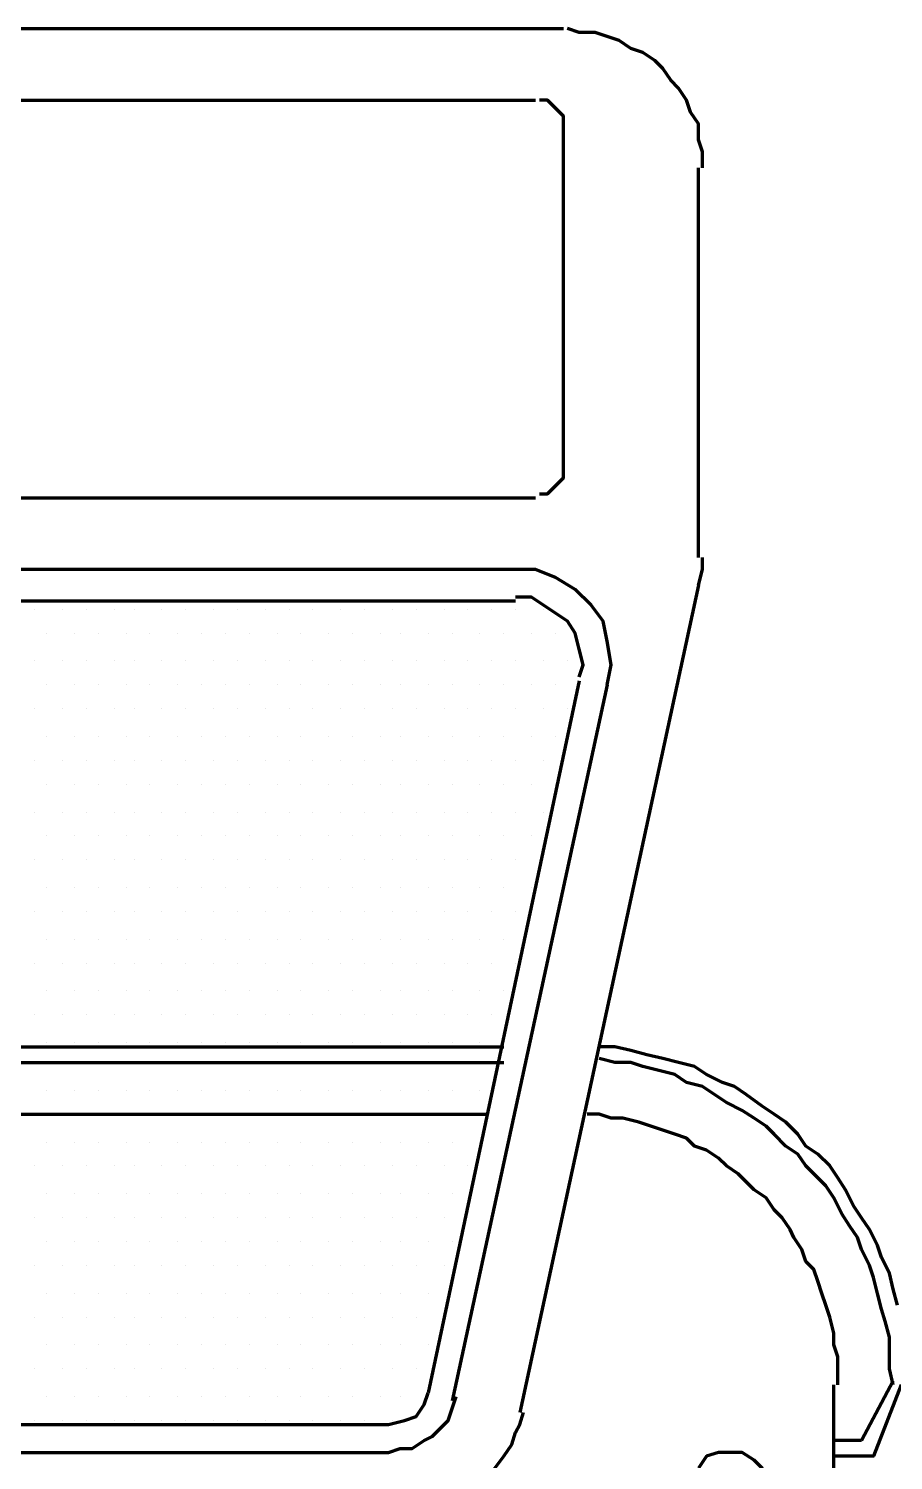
# Model space of a CAD drawing. Header units: millimetres. Extents: x 2273 to 2522, y 1034 to 1187.
# Drawn here: x 2395.545 to 2396.184, y 1172.389 to 1173.448 of the extents above; entities that cross this region are included whole.
import ezdxf

# ---------------------------------------------------------------- set-up
doc = ezdxf.new("R2010")
doc.units = ezdxf.units.MM
doc.layers.add('LAYER8', color=8, linetype='Continuous')
doc.layers.add('PAREDES', color=4, linetype='Continuous', lineweight=100)

# ---------------------------------------------------------------- blocks, each defined once
blk = doc.blocks.new('CAR')
at = {"layer": 'PAREDES', "color": 0, "linetype": 'Continuous'}
for points in [[(74.5211, 146.6716), (74.5093, 146.6686), (74.4975, 146.6657), (74.4858, 146.6598), (74.477, 146.6569), (74.4652, 146.651), (74.4564, 146.6451), (74.4475, 146.6392), (74.4358, 146.6333), (74.427, 146.6275), (74.4181, 146.6216), (74.4093, 146.6127), (74.4034, 146.6039), (74.3946, 146.598), (74.3858, 146.5892), (74.3799, 146.5804), (74.374, 146.5716), (74.3652, 146.5598), (74.3593, 146.551), (74.3564, 146.5422), (74.3505, 146.5304), (74.3446, 146.5216), (74.3417, 146.5098), (74.3387, 146.498), (74.3358, 146.4863), (74.3328, 146.4745), (74.3299, 146.4627), (74.3299, 146.451)], [(74.5799, 146.6686), (74.5681, 146.6657), (74.5564, 146.6657), (74.5446, 146.6657), (74.5328, 146.6627), (74.524, 146.6598), (74.5123, 146.6569), (74.5005, 146.6539), (74.4917, 146.651), (74.4799, 146.6451), (74.4711, 146.6422), (74.4623, 146.6363), (74.4534, 146.6304), (74.4417, 146.6245), (74.4328, 146.6186), (74.427, 146.6127), (74.4181, 146.6039), (74.4093, 146.598), (74.4034, 146.5892), (74.3946, 146.5804), (74.3887, 146.5745), (74.3828, 146.5657), (74.377, 146.5569), (74.3711, 146.5451), (74.3652, 146.5363), (74.3593, 146.5275), (74.3564, 146.5157), (74.3505, 146.5069), (74.3475, 146.4951), (74.3446, 146.4833), (74.3417, 146.4745), (74.3417, 146.4627), (74.3387, 146.451)], [(74.577, 146.6686), (74.6211, 146.6451)], [(74.5799, 146.6745), (74.6328, 146.6539), (74.6328, 146.6245)], [(74.6211, 146.6451), (74.6211, 146.6245)], [(74.5799, 146.6275), (74.5681, 146.6275), (74.5593, 146.6275), (74.5505, 146.6245), (74.5417, 146.6245), (74.5299, 146.6216), (74.5211, 146.6186), (74.5123, 146.6157), (74.5034, 146.6127), (74.4946, 146.6098), (74.4887, 146.6039), (74.4799, 146.601), (74.4711, 146.5951), (74.4652, 146.5922), (74.4564, 146.5863), (74.4505, 146.5804), (74.4417, 146.5745), (74.4358, 146.5657), (74.4299, 146.5598), (74.424, 146.5539), (74.4181, 146.5451), (74.4123, 146.5392), (74.4064, 146.5304), (74.4034, 146.5216), (74.3975, 146.5157), (74.3946, 146.5069), (74.3917, 146.498), (74.3887, 146.4892), (74.3858, 146.4804), (74.3828, 146.4686), (74.3828, 146.4598), (74.3799, 146.451), (74.3799, 146.4422)], [(75.7652, 146.6245), (74.5799, 146.6245)], [(74.6593, 146.5775), (74.6505, 146.5775), (74.6417, 146.5716), (74.6358, 146.5657), (74.6299, 146.5569), (74.6299, 146.548), (74.6299, 146.5392), (74.6328, 146.5304), (74.6417, 146.5245)], [(73.6799, 146.5275), (73.6681, 146.5275), (73.6593, 146.5245), (73.6475, 146.5245), (73.6387, 146.5186), (73.6299, 146.5157), (73.6211, 146.5098), (73.6152, 146.5039), (73.6064, 146.498), (73.6005, 146.4922), (73.5946, 146.4833), (73.5917, 146.4745), (73.5858, 146.4657), (73.5828, 146.4569), (73.5799, 146.448), (73.5799, 146.4363), (73.577, 146.4275)], [(73.9681, 146.5245), (73.6799, 146.5245)], [(73.9887, 146.5245), (73.977, 146.5275), (73.9681, 146.5275)], [(73.9887, 146.5245), (74.6005, 146.3922)], [(74.0623, 146.4569), (74.0475, 146.4598), (74.0299, 146.4569), (74.0152, 146.4539), (74.0034, 146.4451), (73.9917, 146.4333), (73.9828, 146.4186), (73.977, 146.4039), (73.977, 146.3892)], [(74.0623, 146.4569), (74.5917, 146.3422)], [(74.0564, 146.4363), (74.0475, 146.4392), (74.0358, 146.4363), (74.024, 146.4333), (74.0152, 146.4275), (74.0093, 146.4186), (74.0034, 146.4098), (73.9975, 146.401), (73.9975, 146.3892)], [(74.0593, 146.4363), (74.5858, 146.3245)], [(74.0446, 146.4275), (74.0446, 146.4275)], [(74.0799, 146.4275), (74.0799, 146.4275)], [(73.577, 145.2245), (73.577, 146.4245)], [(73.6505, 146.4245), (73.6417, 146.4245), (73.6358, 146.4186), (73.6299, 146.4127), (73.6299, 146.4069)], [(73.9034, 146.4245), (73.6505, 146.4245)], [(73.9211, 146.4069), (73.9211, 146.4127), (73.9152, 146.4186), (73.9093, 146.4245), (73.9005, 146.4245)], [(74.024, 146.4186), (74.024, 146.4186)], [(74.0623, 146.4186), (74.0623, 146.4186)], [(74.1005, 146.4186), (74.1005, 146.4186)], [(74.1358, 146.4186), (74.1358, 146.4186)], [(73.6299, 145.2451), (73.6299, 146.4039)], [(73.924, 145.2451), (73.924, 146.4039)], [(74.0064, 146.4098), (74.0064, 146.4098)], [(74.0446, 146.4098), (74.0446, 146.4098)], [(74.0799, 146.4098), (74.0799, 146.4098)], [(74.1181, 146.4098), (74.1181, 146.4098)], [(74.1564, 146.4098), (74.1564, 146.4098)], [(74.024, 146.401), (74.024, 146.401)], [(74.0623, 146.401), (74.0623, 146.401)], [(74.1005, 146.401), (74.1005, 146.401)], [(74.1358, 146.401), (74.1358, 146.401)], [(74.174, 146.401), (74.174, 146.401)], [(74.2123, 146.401), (74.2123, 146.401)], [(74.6799, 146.2951), (74.6799, 146.3039), (74.677, 146.3127), (74.677, 146.3216), (74.674, 146.3304), (74.6652, 146.3451), (74.6564, 146.3598), (74.6446, 146.3716), (74.6328, 146.3804), (74.624, 146.3863), (74.6152, 146.3892), (74.6093, 146.3922), (74.6005, 146.3951)], [(73.977, 146.3892), (73.977, 145.2627)], [(74.0005, 146.3892), (74.0005, 145.2627)], [(74.0064, 146.3892), (74.0064, 146.3892)], [(74.0446, 146.3892), (74.0446, 146.3892)], [(74.0799, 146.3892), (74.0799, 146.3892)], [(74.1181, 146.3892), (74.1181, 146.3892)], [(74.1564, 146.3892), (74.1564, 146.3892)], [(74.1917, 146.3892), (74.1917, 146.3892)], [(74.2299, 146.3892), (74.2299, 146.3892)], [(74.2681, 146.3892), (74.2681, 146.3892)], [(74.024, 146.3804), (74.024, 146.3804)], [(74.0623, 146.3804), (74.0623, 146.3804)], [(74.1005, 146.3804), (74.1005, 146.3804)], [(74.1358, 146.3804), (74.1358, 146.3804)], [(74.174, 146.3804), (74.174, 146.3804)], [(74.2123, 146.3804), (74.2123, 146.3804)], [(74.2505, 146.3804), (74.2505, 146.3804)], [(74.2887, 146.3804), (74.2887, 146.3804)], [(74.3299, 145.2716), (74.3299, 146.3804)], [(74.3417, 145.2716), (74.3417, 146.3804)], [(74.0064, 146.3716), (74.0064, 146.3716)], [(74.024, 146.3627), (74.024, 146.3627)], [(74.0446, 146.3716), (74.0446, 146.3716)], [(74.0623, 146.3627), (74.0623, 146.3627)], [(74.0799, 146.3716), (74.0799, 146.3716)], [(74.1005, 146.3627), (74.1005, 146.3627)], [(74.1181, 146.3716), (74.1181, 146.3716)], [(74.1358, 146.3627), (74.1358, 146.3627)], [(74.1564, 146.3716), (74.1564, 146.3716)], [(74.174, 146.3627), (74.174, 146.3627)], [(74.1917, 146.3716), (74.1917, 146.3716)], [(74.2123, 146.3627), (74.2123, 146.3627)], [(74.2299, 146.3716), (74.2299, 146.3716)], [(74.2505, 146.3627), (74.2505, 146.3627)], [(74.2681, 146.3716), (74.2681, 146.3716)], [(74.2887, 146.3627), (74.2887, 146.3627)], [(74.3064, 146.3716), (74.3064, 146.3716)], [(74.327, 146.3627), (74.327, 146.3627)], [(74.3417, 146.3716), (74.3417, 146.3716)], [(74.3623, 146.3627), (74.3623, 146.3627)], [(74.3799, 145.2833), (74.3799, 146.3686)], [(74.4005, 146.3627), (74.4005, 146.3627)], [(74.0064, 146.3539), (74.0064, 146.3539)], [(74.0446, 146.3539), (74.0446, 146.3539)], [(74.0799, 146.3539), (74.0799, 146.3539)], [(74.1181, 146.3539), (74.1181, 146.3539)], [(74.1564, 146.3539), (74.1564, 146.3539)], [(74.1917, 146.3539), (74.1917, 146.3539)], [(74.2299, 146.3539), (74.2299, 146.3539)], [(74.2681, 146.3539), (74.2681, 146.3539)], [(74.3064, 146.3539), (74.3064, 146.3539)], [(74.3417, 146.3539), (74.3417, 146.3539)], [(74.3799, 146.3539), (74.3799, 146.3539)], [(74.4181, 146.3539), (74.4181, 146.3539)], [(74.024, 146.3422), (74.024, 146.3422)], [(74.0623, 146.3422), (74.0623, 146.3422)], [(74.1005, 146.3422), (74.1005, 146.3422)], [(74.1358, 146.3422), (74.1358, 146.3422)], [(74.174, 146.3422), (74.174, 146.3422)], [(74.2123, 146.3422), (74.2123, 146.3422)], [(74.2505, 146.3422), (74.2505, 146.3422)], [(74.2887, 146.3422), (74.2887, 146.3422)], [(74.327, 146.3422), (74.327, 146.3422)], [(74.3623, 146.3422), (74.3623, 146.3422)], [(74.4005, 146.3422), (74.4005, 146.3422)], [(74.4387, 146.3422), (74.4387, 146.3422)], [(74.474, 146.3422), (74.474, 146.3422)], [(74.6299, 146.2951), (74.627, 146.3039), (74.627, 146.3127), (74.6211, 146.3216), (74.6181, 146.3275), (74.6123, 146.3333), (74.6064, 146.3392), (74.5975, 146.3422), (74.5887, 146.3451)], [(74.0064, 146.3363), (74.0064, 146.3363)], [(74.0446, 146.3363), (74.0446, 146.3363)], [(74.0799, 146.3363), (74.0799, 146.3363)], [(74.1181, 146.3363), (74.1181, 146.3363)], [(74.1564, 146.3363), (74.1564, 146.3363)], [(74.1917, 146.3363), (74.1917, 146.3363)], [(74.2299, 146.3363), (74.2299, 146.3363)], [(74.2681, 146.3363), (74.2681, 146.3363)], [(74.3064, 146.3363), (74.3064, 146.3363)], [(74.3417, 146.3363), (74.3417, 146.3363)], [(74.3799, 146.3363), (74.3799, 146.3363)], [(74.4181, 146.3363), (74.4181, 146.3363)], [(74.4564, 146.3363), (74.4564, 146.3363)], [(74.4917, 146.3363), (74.4917, 146.3363)], [(74.5299, 146.3363), (74.5299, 146.3363)], [(74.024, 146.3245), (74.024, 146.3245)], [(74.0623, 146.3245), (74.0623, 146.3245)], [(74.1005, 146.3245), (74.1005, 146.3245)], [(74.1358, 146.3245), (74.1358, 146.3245)], [(74.174, 146.3245), (74.174, 146.3245)], [(74.2123, 146.3245), (74.2123, 146.3245)], [(74.2505, 146.3245), (74.2505, 146.3245)], [(74.2887, 146.3245), (74.2887, 146.3245)], [(74.327, 146.3245), (74.327, 146.3245)], [(74.3623, 146.3245), (74.3623, 146.3245)], [(74.4005, 146.3245), (74.4005, 146.3245)], [(74.4387, 146.3245), (74.4387, 146.3245)], [(74.474, 146.3245), (74.474, 146.3245)], [(74.5123, 146.3245), (74.5123, 146.3245)], [(74.5505, 146.3245), (74.5505, 146.3245)], [(74.6093, 146.2951), (74.6064, 146.3069), (74.6034, 146.3157), (74.5946, 146.3216), (74.5858, 146.3245)], [(74.0064, 146.3157), (74.0064, 146.3157)], [(74.0446, 146.3157), (74.0446, 146.3157)], [(74.0799, 146.3157), (74.0799, 146.3157)], [(74.1181, 146.3157), (74.1181, 146.3157)], [(74.1564, 146.3157), (74.1564, 146.3157)], [(74.1917, 146.3157), (74.1917, 146.3157)], [(74.2299, 146.3157), (74.2299, 146.3157)], [(74.2681, 146.3157), (74.2681, 146.3157)], [(74.3064, 146.3157), (74.3064, 146.3157)], [(74.3417, 146.3157), (74.3417, 146.3157)], [(74.3799, 146.3157), (74.3799, 146.3157)], [(74.4181, 146.3157), (74.4181, 146.3157)], [(74.4564, 146.3157), (74.4564, 146.3157)], [(74.4917, 146.3157), (74.4917, 146.3157)], [(74.5299, 146.3157), (74.5299, 146.3157)], [(74.5681, 146.3157), (74.5681, 146.3157)], [(74.0064, 146.298), (74.0064, 146.298)], [(74.024, 146.3039), (74.024, 146.3039)], [(74.0446, 146.298), (74.0446, 146.298)], [(74.0623, 146.3039), (74.0623, 146.3039)], [(74.0799, 146.298), (74.0799, 146.298)], [(74.1005, 146.3039), (74.1005, 146.3039)], [(74.1181, 146.298), (74.1181, 146.298)], [(74.1358, 146.3039), (74.1358, 146.3039)], [(74.1564, 146.298), (74.1564, 146.298)], [(74.174, 146.3039), (74.174, 146.3039)], [(74.1917, 146.298), (74.1917, 146.298)], [(74.2123, 146.3039), (74.2123, 146.3039)], [(74.2299, 146.298), (74.2299, 146.298)], [(74.2505, 146.3039), (74.2505, 146.3039)], [(74.2681, 146.298), (74.2681, 146.298)], [(74.2887, 146.3039), (74.2887, 146.3039)], [(74.3064, 146.298), (74.3064, 146.298)], [(74.327, 146.3039), (74.327, 146.3039)], [(74.3417, 146.298), (74.3417, 146.298)], [(74.3623, 146.3039), (74.3623, 146.3039)], [(74.3799, 146.298), (74.3799, 146.298)], [(74.4005, 146.3039), (74.4005, 146.3039)], [(74.4181, 146.298), (74.4181, 146.298)], [(74.4387, 146.3039), (74.4387, 146.3039)], [(74.4564, 146.298), (74.4564, 146.298)], [(74.474, 146.3039), (74.474, 146.3039)], [(74.4917, 146.298), (74.4917, 146.298)], [(74.5123, 146.3039), (74.5123, 146.3039)], [(74.5299, 146.298), (74.5299, 146.298)], [(74.5505, 146.3039), (74.5505, 146.3039)], [(74.5681, 146.298), (74.5681, 146.298)], [(74.5887, 146.3039), (74.5887, 146.3039)], [(74.6064, 146.298), (74.6064, 146.298)], [(74.024, 146.2892), (74.024, 146.2892)], [(74.0623, 146.2892), (74.0623, 146.2892)], [(74.1005, 146.2892), (74.1005, 146.2892)], [(74.1358, 146.2892), (74.1358, 146.2892)], [(74.174, 146.2892), (74.174, 146.2892)], [(74.2123, 146.2892), (74.2123, 146.2892)], [(74.2505, 146.2892), (74.2505, 146.2892)], [(74.2887, 146.2892), (74.2887, 146.2892)], [(74.327, 146.2892), (74.327, 146.2892)], [(74.3623, 146.2892), (74.3623, 146.2892)], [(74.4005, 146.2892), (74.4005, 146.2892)], [(74.4387, 146.2892), (74.4387, 146.2892)], [(74.474, 146.2892), (74.474, 146.2892)], [(74.5123, 146.2892), (74.5123, 146.2892)], [(74.5505, 146.2892), (74.5505, 146.2892)], [(74.5887, 146.2892), (74.5887, 146.2892)], [(74.6093, 145.3569), (74.6093, 146.2951)], [(74.6093, 145.3569), (74.6093, 146.2951)], [(74.6299, 145.3569), (74.6299, 146.2951)], [(74.0064, 146.2775), (74.0064, 146.2775)], [(74.0446, 146.2775), (74.0446, 146.2775)], [(74.0799, 146.2775), (74.0799, 146.2775)], [(74.1181, 146.2775), (74.1181, 146.2775)], [(74.1564, 146.2775), (74.1564, 146.2775)], [(74.1917, 146.2775), (74.1917, 146.2775)], [(74.2299, 146.2775), (74.2299, 146.2775)], [(74.2681, 146.2775), (74.2681, 146.2775)], [(74.3064, 146.2775), (74.3064, 146.2775)], [(74.3417, 146.2775), (74.3417, 146.2775)], [(74.3799, 146.2775), (74.3799, 146.2775)], [(74.4181, 146.2775), (74.4181, 146.2775)], [(74.4564, 146.2775), (74.4564, 146.2775)], [(74.4917, 146.2775), (74.4917, 146.2775)], [(74.5299, 146.2775), (74.5299, 146.2775)], [(74.5681, 146.2775), (74.5681, 146.2775)], [(74.6064, 146.2775), (74.6064, 146.2775)], [(74.024, 146.2686), (74.024, 146.2686)], [(74.0623, 146.2686), (74.0623, 146.2686)], [(74.1005, 146.2686), (74.1005, 146.2686)], [(74.1358, 146.2686), (74.1358, 146.2686)], [(74.174, 146.2686), (74.174, 146.2686)], [(74.2123, 146.2686), (74.2123, 146.2686)], [(74.2505, 146.2686), (74.2505, 146.2686)], [(74.2887, 146.2686), (74.2887, 146.2686)], [(74.327, 146.2686), (74.327, 146.2686)], [(74.3623, 146.2686), (74.3623, 146.2686)], [(74.4005, 146.2686), (74.4005, 146.2686)], [(74.4387, 146.2686), (74.4387, 146.2686)], [(74.474, 146.2686), (74.474, 146.2686)], [(74.5123, 146.2686), (74.5123, 146.2686)], [(74.5505, 146.2686), (74.5505, 146.2686)], [(74.5887, 146.2686), (74.5887, 146.2686)], [(74.0064, 146.2598), (74.0064, 146.2598)], [(74.0446, 146.2598), (74.0446, 146.2598)], [(74.0799, 146.2598), (74.0799, 146.2598)], [(74.1181, 146.2598), (74.1181, 146.2598)], [(74.1564, 146.2598), (74.1564, 146.2598)], [(74.1917, 146.2598), (74.1917, 146.2598)], [(74.2299, 146.2598), (74.2299, 146.2598)], [(74.2681, 146.2598), (74.2681, 146.2598)], [(74.3064, 146.2598), (74.3064, 146.2598)], [(74.3417, 146.2598), (74.3417, 146.2598)], [(74.3799, 146.2598), (74.3799, 146.2598)], [(74.4181, 146.2598), (74.4181, 146.2598)], [(74.4564, 146.2598), (74.4564, 146.2598)], [(74.4917, 146.2598), (74.4917, 146.2598)], [(74.5299, 146.2598), (74.5299, 146.2598)], [(74.5681, 146.2598), (74.5681, 146.2598)], [(74.6064, 146.2598), (74.6064, 146.2598)], [(74.024, 146.251), (74.024, 146.251)], [(74.0623, 146.251), (74.0623, 146.251)], [(74.1005, 146.251), (74.1005, 146.251)], [(74.1358, 146.251), (74.1358, 146.251)], [(74.174, 146.251), (74.174, 146.251)], [(74.2123, 146.251), (74.2123, 146.251)], [(74.2505, 146.251), (74.2505, 146.251)], [(74.2887, 146.251), (74.2887, 146.251)], [(74.327, 146.251), (74.327, 146.251)], [(74.3623, 146.251), (74.3623, 146.251)], [(74.4005, 146.251), (74.4005, 146.251)], [(74.4387, 146.251), (74.4387, 146.251)], [(74.474, 146.251), (74.474, 146.251)], [(74.5123, 146.251), (74.5123, 146.251)], [(74.5505, 146.251), (74.5505, 146.251)], [(74.5887, 146.251), (74.5887, 146.251)], [(74.0064, 146.2392), (74.0064, 146.2392)], [(74.0446, 146.2392), (74.0446, 146.2392)], [(74.0799, 146.2392), (74.0799, 146.2392)], [(74.1181, 146.2392), (74.1181, 146.2392)], [(74.1564, 146.2392), (74.1564, 146.2392)], [(74.1917, 146.2392), (74.1917, 146.2392)], [(74.2299, 146.2392), (74.2299, 146.2392)], [(74.2681, 146.2392), (74.2681, 146.2392)], [(74.3064, 146.2392), (74.3064, 146.2392)], [(74.3417, 146.2392), (74.3417, 146.2392)], [(74.3799, 146.2392), (74.3799, 146.2392)], [(74.4181, 146.2392), (74.4181, 146.2392)], [(74.4564, 146.2392), (74.4564, 146.2392)], [(74.4917, 146.2392), (74.4917, 146.2392)], [(74.5299, 146.2392), (74.5299, 146.2392)], [(74.5681, 146.2392), (74.5681, 146.2392)], [(74.6064, 146.2392), (74.6064, 146.2392)], [(74.024, 146.2304), (74.024, 146.2304)], [(74.0623, 146.2304), (74.0623, 146.2304)], [(74.1005, 146.2304), (74.1005, 146.2304)], [(74.1358, 146.2304), (74.1358, 146.2304)], [(74.174, 146.2304), (74.174, 146.2304)], [(74.2123, 146.2304), (74.2123, 146.2304)], [(74.2505, 146.2304), (74.2505, 146.2304)], [(74.2887, 146.2304), (74.2887, 146.2304)], [(74.327, 146.2304), (74.327, 146.2304)], [(74.3623, 146.2304), (74.3623, 146.2304)], [(74.4005, 146.2304), (74.4005, 146.2304)], [(74.4387, 146.2304), (74.4387, 146.2304)], [(74.474, 146.2304), (74.474, 146.2304)], [(74.5123, 146.2304), (74.5123, 146.2304)], [(74.5505, 146.2304), (74.5505, 146.2304)], [(74.5887, 146.2304), (74.5887, 146.2304)], [(74.0064, 146.2216), (74.0064, 146.2216)], [(74.0446, 146.2216), (74.0446, 146.2216)], [(74.0799, 146.2216), (74.0799, 146.2216)], [(74.1181, 146.2216), (74.1181, 146.2216)], [(74.1564, 146.2216), (74.1564, 146.2216)], [(74.1917, 146.2216), (74.1917, 146.2216)], [(74.2299, 146.2216), (74.2299, 146.2216)], [(74.2681, 146.2216), (74.2681, 146.2216)], [(74.3064, 146.2216), (74.3064, 146.2216)], [(74.3417, 146.2216), (74.3417, 146.2216)], [(74.3799, 146.2216), (74.3799, 146.2216)], [(74.4181, 146.2216), (74.4181, 146.2216)], [(74.4564, 146.2216), (74.4564, 146.2216)], [(74.4917, 146.2216), (74.4917, 146.2216)], [(74.5299, 146.2216), (74.5299, 146.2216)], [(74.5681, 146.2216), (74.5681, 146.2216)], [(74.6064, 146.2216), (74.6064, 146.2216)], [(74.0064, 146.2039), (74.0064, 146.2039)], [(74.024, 146.2127), (74.024, 146.2127)], [(74.0446, 146.2039), (74.0446, 146.2039)], [(74.0623, 146.2127), (74.0623, 146.2127)], [(74.0799, 146.2039), (74.0799, 146.2039)], [(74.1005, 146.2127), (74.1005, 146.2127)], [(74.1181, 146.2039), (74.1181, 146.2039)], [(74.1358, 146.2127), (74.1358, 146.2127)], [(74.1564, 146.2039), (74.1564, 146.2039)], [(74.174, 146.2127), (74.174, 146.2127)], [(74.1917, 146.2039), (74.1917, 146.2039)], [(74.2123, 146.2127), (74.2123, 146.2127)], [(74.2299, 146.2039), (74.2299, 146.2039)], [(74.2505, 146.2127), (74.2505, 146.2127)], [(74.2681, 146.2039), (74.2681, 146.2039)], [(74.2887, 146.2127), (74.2887, 146.2127)], [(74.3064, 146.2039), (74.3064, 146.2039)], [(74.327, 146.2127), (74.327, 146.2127)], [(74.3417, 146.2039), (74.3417, 146.2039)], [(74.3623, 146.2127), (74.3623, 146.2127)], [(74.3799, 146.2039), (74.3799, 146.2039)], [(74.4005, 146.2127), (74.4005, 146.2127)], [(74.4181, 146.2039), (74.4181, 146.2039)], [(74.4387, 146.2127), (74.4387, 146.2127)], [(74.4564, 146.2039), (74.4564, 146.2039)], [(74.474, 146.2127), (74.474, 146.2127)], [(74.4917, 146.2039), (74.4917, 146.2039)], [(74.5123, 146.2127), (74.5123, 146.2127)], [(74.5299, 146.2039), (74.5299, 146.2039)], [(74.5505, 146.2127), (74.5505, 146.2127)], [(74.5681, 146.2039), (74.5681, 146.2039)], [(74.5887, 146.2127), (74.5887, 146.2127)], [(74.6064, 146.2039), (74.6064, 146.2039)], [(74.024, 146.1922), (74.024, 146.1922)], [(74.0623, 146.1922), (74.0623, 146.1922)], [(74.1005, 146.1922), (74.1005, 146.1922)], [(74.1358, 146.1922), (74.1358, 146.1922)], [(74.174, 146.1922), (74.174, 146.1922)], [(74.2123, 146.1922), (74.2123, 146.1922)], [(74.2505, 146.1922), (74.2505, 146.1922)], [(74.2887, 146.1922), (74.2887, 146.1922)], [(74.327, 146.1922), (74.327, 146.1922)], [(74.3623, 146.1922), (74.3623, 146.1922)], [(74.4005, 146.1922), (74.4005, 146.1922)], [(74.4387, 146.1922), (74.4387, 146.1922)], [(74.474, 146.1922), (74.474, 146.1922)], [(74.5123, 146.1922), (74.5123, 146.1922)], [(74.5505, 146.1922), (74.5505, 146.1922)], [(74.5887, 146.1922), (74.5887, 146.1922)], [(74.0064, 146.1833), (74.0064, 146.1833)], [(74.0446, 146.1833), (74.0446, 146.1833)], [(74.0799, 146.1833), (74.0799, 146.1833)], [(74.1181, 146.1833), (74.1181, 146.1833)], [(74.1564, 146.1833), (74.1564, 146.1833)], [(74.1917, 146.1833), (74.1917, 146.1833)], [(74.2299, 146.1833), (74.2299, 146.1833)], [(74.2681, 146.1833), (74.2681, 146.1833)], [(74.3064, 146.1833), (74.3064, 146.1833)], [(74.3417, 146.1833), (74.3417, 146.1833)], [(74.3799, 146.1833), (74.3799, 146.1833)], [(74.4181, 146.1833), (74.4181, 146.1833)], [(74.4564, 146.1833), (74.4564, 146.1833)], [(74.4917, 146.1833), (74.4917, 146.1833)], [(74.5299, 146.1833), (74.5299, 146.1833)], [(74.5681, 146.1833), (74.5681, 146.1833)], [(74.6064, 146.1833), (74.6064, 146.1833)], [(74.024, 146.1745), (74.024, 146.1745)], [(74.0623, 146.1745), (74.0623, 146.1745)], [(74.1005, 146.1745), (74.1005, 146.1745)], [(74.1358, 146.1745), (74.1358, 146.1745)], [(74.174, 146.1745), (74.174, 146.1745)], [(74.2123, 146.1745), (74.2123, 146.1745)], [(74.2505, 146.1745), (74.2505, 146.1745)], [(74.2887, 146.1745), (74.2887, 146.1745)], [(74.327, 146.1745), (74.327, 146.1745)], [(74.3623, 146.1745), (74.3623, 146.1745)], [(74.4005, 146.1745), (74.4005, 146.1745)], [(74.4387, 146.1745), (74.4387, 146.1745)], [(74.474, 146.1745), (74.474, 146.1745)], [(74.5123, 146.1745), (74.5123, 146.1745)], [(74.5505, 146.1745), (74.5505, 146.1745)], [(74.5887, 146.1745), (74.5887, 146.1745)], [(74.0064, 146.1657), (74.0064, 146.1657)], [(74.0446, 146.1657), (74.0446, 146.1657)], [(74.0799, 146.1657), (74.0799, 146.1657)], [(74.1181, 146.1657), (74.1181, 146.1657)], [(74.1564, 146.1657), (74.1564, 146.1657)], [(74.1917, 146.1657), (74.1917, 146.1657)], [(74.2299, 146.1657), (74.2299, 146.1657)], [(74.2681, 146.1657), (74.2681, 146.1657)], [(74.3064, 146.1657), (74.3064, 146.1657)], [(74.3417, 146.1657), (74.3417, 146.1657)], [(74.3799, 146.1657), (74.3799, 146.1657)], [(74.4181, 146.1657), (74.4181, 146.1657)], [(74.4564, 146.1657), (74.4564, 146.1657)], [(74.4917, 146.1657), (74.4917, 146.1657)], [(74.5299, 146.1657), (74.5299, 146.1657)], [(74.5681, 146.1657), (74.5681, 146.1657)], [(74.6064, 146.1657), (74.6064, 146.1657)], [(74.024, 146.1569), (74.024, 146.1569)], [(74.0623, 146.1569), (74.0623, 146.1569)], [(74.1005, 146.1569), (74.1005, 146.1569)], [(74.1358, 146.1569), (74.1358, 146.1569)], [(74.174, 146.1569), (74.174, 146.1569)], [(74.2123, 146.1569), (74.2123, 146.1569)], [(74.2505, 146.1569), (74.2505, 146.1569)], [(74.2887, 146.1569), (74.2887, 146.1569)], [(74.327, 146.1569), (74.327, 146.1569)], [(74.3623, 146.1569), (74.3623, 146.1569)], [(74.4005, 146.1569), (74.4005, 146.1569)], [(74.4387, 146.1569), (74.4387, 146.1569)], [(74.474, 146.1569), (74.474, 146.1569)], [(74.5123, 146.1569), (74.5123, 146.1569)], [(74.5505, 146.1569), (74.5505, 146.1569)], [(74.5887, 146.1569), (74.5887, 146.1569)], [(74.0064, 146.1451), (74.0064, 146.1451)], [(74.024, 146.1392), (74.024, 146.1392)], [(74.0446, 146.1451), (74.0446, 146.1451)], [(74.0623, 146.1392), (74.0623, 146.1392)], [(74.0799, 146.1451), (74.0799, 146.1451)], [(74.1005, 146.1392), (74.1005, 146.1392)], [(74.1181, 146.1451), (74.1181, 146.1451)], [(74.1358, 146.1392), (74.1358, 146.1392)], [(74.1564, 146.1451), (74.1564, 146.1451)], [(74.174, 146.1392), (74.174, 146.1392)], [(74.1917, 146.1451), (74.1917, 146.1451)], [(74.2123, 146.1392), (74.2123, 146.1392)], [(74.2299, 146.1451), (74.2299, 146.1451)], [(74.2505, 146.1392), (74.2505, 146.1392)], [(74.2681, 146.1451), (74.2681, 146.1451)], [(74.2887, 146.1392), (74.2887, 146.1392)], [(74.3064, 146.1451), (74.3064, 146.1451)], [(74.327, 146.1392), (74.327, 146.1392)], [(74.3417, 146.1451), (74.3417, 146.1451)], [(74.3623, 146.1392), (74.3623, 146.1392)], [(74.3799, 146.1451), (74.3799, 146.1451)], [(74.4005, 146.1392), (74.4005, 146.1392)], [(74.4181, 146.1451), (74.4181, 146.1451)], [(74.4387, 146.1392), (74.4387, 146.1392)], [(74.4564, 146.1451), (74.4564, 146.1451)], [(74.474, 146.1392), (74.474, 146.1392)], [(74.4917, 146.1451), (74.4917, 146.1451)], [(74.5123, 146.1392), (74.5123, 146.1392)], [(74.5299, 146.1451), (74.5299, 146.1451)], [(74.5505, 146.1392), (74.5505, 146.1392)], [(74.5681, 146.1451), (74.5681, 146.1451)], [(74.5887, 146.1392), (74.5887, 146.1392)], [(74.6064, 146.1451), (74.6064, 146.1451)], [(74.0064, 146.1275), (74.0064, 146.1275)], [(74.024, 146.1186), (74.024, 146.1186)], [(74.0446, 146.1275), (74.0446, 146.1275)], [(74.0623, 146.1186), (74.0623, 146.1186)], [(74.0799, 146.1275), (74.0799, 146.1275)], [(74.1005, 146.1186), (74.1005, 146.1186)], [(74.1181, 146.1275), (74.1181, 146.1275)], [(74.1358, 146.1186), (74.1358, 146.1186)], [(74.1564, 146.1275), (74.1564, 146.1275)], [(74.174, 146.1186), (74.174, 146.1186)], [(74.1917, 146.1275), (74.1917, 146.1275)], [(74.2123, 146.1186), (74.2123, 146.1186)], [(74.2299, 146.1275), (74.2299, 146.1275)], [(74.2505, 146.1186), (74.2505, 146.1186)], [(74.2681, 146.1275), (74.2681, 146.1275)], [(74.2887, 146.1186), (74.2887, 146.1186)], [(74.3064, 146.1275), (74.3064, 146.1275)], [(74.327, 146.1186), (74.327, 146.1186)], [(74.3417, 146.1275), (74.3417, 146.1275)], [(74.3623, 146.1186), (74.3623, 146.1186)], [(74.3799, 146.1275), (74.3799, 146.1275)], [(74.4005, 146.1186), (74.4005, 146.1186)], [(74.4181, 146.1275), (74.4181, 146.1275)], [(74.4387, 146.1186), (74.4387, 146.1186)], [(74.4564, 146.1275), (74.4564, 146.1275)], [(74.474, 146.1186), (74.474, 146.1186)], [(74.4917, 146.1275), (74.4917, 146.1275)], [(74.5123, 146.1186), (74.5123, 146.1186)], [(74.5299, 146.1275), (74.5299, 146.1275)], [(74.5505, 146.1186), (74.5505, 146.1186)], [(74.5681, 146.1275), (74.5681, 146.1275)], [(74.5887, 146.1186), (74.5887, 146.1186)], [(74.6064, 146.1275), (74.6064, 146.1275)], [(74.0064, 146.1069), (74.0064, 146.1069)], [(74.024, 146.101), (74.024, 146.101)], [(74.0446, 146.1069), (74.0446, 146.1069)], [(74.0623, 146.101), (74.0623, 146.101)], [(74.0799, 146.1069), (74.0799, 146.1069)], [(74.1005, 146.101), (74.1005, 146.101)], [(74.1181, 146.1069), (74.1181, 146.1069)], [(74.1358, 146.101), (74.1358, 146.101)], [(74.1564, 146.1069), (74.1564, 146.1069)], [(74.174, 146.101), (74.174, 146.101)], [(74.1917, 146.1069), (74.1917, 146.1069)], [(74.2123, 146.101), (74.2123, 146.101)], [(74.2299, 146.1069), (74.2299, 146.1069)], [(74.2505, 146.101), (74.2505, 146.101)], [(74.2681, 146.1069), (74.2681, 146.1069)], [(74.2887, 146.101), (74.2887, 146.101)], [(74.3064, 146.1069), (74.3064, 146.1069)], [(74.327, 146.101), (74.327, 146.101)], [(74.3417, 146.1069), (74.3417, 146.1069)], [(74.3623, 146.101), (74.3623, 146.101)], [(74.3799, 146.1069), (74.3799, 146.1069)], [(74.4005, 146.101), (74.4005, 146.101)], [(74.4181, 146.1069), (74.4181, 146.1069)], [(74.4387, 146.101), (74.4387, 146.101)], [(74.4564, 146.1069), (74.4564, 146.1069)], [(74.474, 146.101), (74.474, 146.101)], [(74.4917, 146.1069), (74.4917, 146.1069)], [(74.5123, 146.101), (74.5123, 146.101)], [(74.5299, 146.1069), (74.5299, 146.1069)], [(74.5505, 146.101), (74.5505, 146.101)], [(74.5681, 146.1069), (74.5681, 146.1069)], [(74.5887, 146.101), (74.5887, 146.101)], [(74.6064, 146.1069), (74.6064, 146.1069)], [(74.0064, 146.0922), (74.0064, 146.0922)], [(74.0446, 146.0922), (74.0446, 146.0922)], [(74.0799, 146.0922), (74.0799, 146.0922)], [(74.1181, 146.0922), (74.1181, 146.0922)], [(74.1564, 146.0922), (74.1564, 146.0922)], [(74.1917, 146.0922), (74.1917, 146.0922)], [(74.2299, 146.0922), (74.2299, 146.0922)], [(74.2681, 146.0922), (74.2681, 146.0922)], [(74.3064, 146.0922), (74.3064, 146.0922)], [(74.3417, 146.0922), (74.3417, 146.0922)], [(74.3799, 146.0922), (74.3799, 146.0922)], [(74.4181, 146.0922), (74.4181, 146.0922)], [(74.4564, 146.0922), (74.4564, 146.0922)], [(74.4917, 146.0922), (74.4917, 146.0922)], [(74.5299, 146.0922), (74.5299, 146.0922)], [(74.5681, 146.0922), (74.5681, 146.0922)], [(74.6064, 146.0922), (74.6064, 146.0922)], [(74.024, 146.0804), (74.024, 146.0804)], [(74.0623, 146.0804), (74.0623, 146.0804)], [(74.1005, 146.0804), (74.1005, 146.0804)], [(74.1358, 146.0804), (74.1358, 146.0804)], [(74.174, 146.0804), (74.174, 146.0804)], [(74.2123, 146.0804), (74.2123, 146.0804)], [(74.2505, 146.0804), (74.2505, 146.0804)], [(74.2887, 146.0804), (74.2887, 146.0804)], [(74.327, 146.0804), (74.327, 146.0804)], [(74.3623, 146.0804), (74.3623, 146.0804)], [(74.4005, 146.0804), (74.4005, 146.0804)], [(74.4387, 146.0804), (74.4387, 146.0804)], [(74.474, 146.0804), (74.474, 146.0804)], [(74.5123, 146.0804), (74.5123, 146.0804)], [(74.5505, 146.0804), (74.5505, 146.0804)], [(74.5887, 146.0804), (74.5887, 146.0804)], [(74.0064, 146.0716), (74.0064, 146.0716)], [(74.0446, 146.0716), (74.0446, 146.0716)], [(74.0799, 146.0716), (74.0799, 146.0716)], [(74.1181, 146.0716), (74.1181, 146.0716)], [(74.1564, 146.0716), (74.1564, 146.0716)], [(74.1917, 146.0716), (74.1917, 146.0716)], [(74.2299, 146.0716), (74.2299, 146.0716)], [(74.2681, 146.0716), (74.2681, 146.0716)], [(74.3064, 146.0716), (74.3064, 146.0716)], [(74.3417, 146.0716), (74.3417, 146.0716)], [(74.3799, 146.0716), (74.3799, 146.0716)], [(74.4181, 146.0716), (74.4181, 146.0716)], [(74.4564, 146.0716), (74.4564, 146.0716)], [(74.4917, 146.0716), (74.4917, 146.0716)], [(74.5299, 146.0716), (74.5299, 146.0716)], [(74.5681, 146.0716), (74.5681, 146.0716)], [(74.6064, 146.0716), (74.6064, 146.0716)], [(74.024, 146.0627), (74.024, 146.0627)], [(74.0623, 146.0627), (74.0623, 146.0627)], [(74.1005, 146.0627), (74.1005, 146.0627)], [(74.1358, 146.0627), (74.1358, 146.0627)], [(74.174, 146.0627), (74.174, 146.0627)], [(74.2123, 146.0627), (74.2123, 146.0627)], [(74.2505, 146.0627), (74.2505, 146.0627)], [(74.2887, 146.0627), (74.2887, 146.0627)], [(74.327, 146.0627), (74.327, 146.0627)], [(74.3623, 146.0627), (74.3623, 146.0627)], [(74.4005, 146.0627), (74.4005, 146.0627)], [(74.4387, 146.0627), (74.4387, 146.0627)], [(74.474, 146.0627), (74.474, 146.0627)], [(74.5123, 146.0627), (74.5123, 146.0627)], [(74.5505, 146.0627), (74.5505, 146.0627)], [(74.5887, 146.0627), (74.5887, 146.0627)], [(74.0064, 146.0539), (74.0064, 146.0539)], [(74.0446, 146.0539), (74.0446, 146.0539)], [(74.0799, 146.0539), (74.0799, 146.0539)], [(74.1181, 146.0539), (74.1181, 146.0539)], [(74.1564, 146.0539), (74.1564, 146.0539)], [(74.1917, 146.0539), (74.1917, 146.0539)], [(74.2299, 146.0539), (74.2299, 146.0539)], [(74.2681, 146.0539), (74.2681, 146.0539)], [(74.3064, 146.0539), (74.3064, 146.0539)], [(74.3417, 146.0539), (74.3417, 146.0539)], [(74.3799, 146.0539), (74.3799, 146.0539)], [(74.4181, 146.0539), (74.4181, 146.0539)], [(74.4564, 146.0539), (74.4564, 146.0539)], [(74.4917, 146.0539), (74.4917, 146.0539)], [(74.5299, 146.0539), (74.5299, 146.0539)], [(74.5681, 146.0539), (74.5681, 146.0539)], [(74.6064, 146.0539), (74.6064, 146.0539)], [(74.0064, 146.0333), (74.0064, 146.0333)], [(74.024, 146.0422), (74.024, 146.0422)], [(74.0446, 146.0333), (74.0446, 146.0333)], [(74.0623, 146.0422), (74.0623, 146.0422)], [(74.0799, 146.0333), (74.0799, 146.0333)], [(74.1005, 146.0422), (74.1005, 146.0422)], [(74.1181, 146.0333), (74.1181, 146.0333)], [(74.1358, 146.0422), (74.1358, 146.0422)], [(74.1564, 146.0333), (74.1564, 146.0333)], [(74.174, 146.0422), (74.174, 146.0422)], [(74.1917, 146.0333), (74.1917, 146.0333)], [(74.2123, 146.0422), (74.2123, 146.0422)], [(74.2299, 146.0333), (74.2299, 146.0333)], [(74.2505, 146.0422), (74.2505, 146.0422)], [(74.2681, 146.0333), (74.2681, 146.0333)], [(74.2887, 146.0422), (74.2887, 146.0422)], [(74.3064, 146.0333), (74.3064, 146.0333)], [(74.327, 146.0422), (74.327, 146.0422)], [(74.3417, 146.0333), (74.3417, 146.0333)], [(74.3623, 146.0422), (74.3623, 146.0422)], [(74.3799, 146.0333), (74.3799, 146.0333)], [(74.4005, 146.0422), (74.4005, 146.0422)], [(74.4181, 146.0333), (74.4181, 146.0333)], [(74.4387, 146.0422), (74.4387, 146.0422)], [(74.4564, 146.0333), (74.4564, 146.0333)], [(74.474, 146.0422), (74.474, 146.0422)], [(74.4917, 146.0333), (74.4917, 146.0333)], [(74.5123, 146.0422), (74.5123, 146.0422)], [(74.5299, 146.0333), (74.5299, 146.0333)], [(74.5505, 146.0422), (74.5505, 146.0422)], [(74.5681, 146.0333), (74.5681, 146.0333)], [(74.5887, 146.0422), (74.5887, 146.0422)], [(74.6064, 146.0333), (74.6064, 146.0333)]]:
    blk.add_lwpolyline(points, dxfattribs=at)

msp = doc.modelspace()

# ---------------------------------------------------------------- block references
at = {"layer": 'LAYER8', "linetype": 'ByBlock', "rotation": 270}
msp.add_blockref('CAR', (2249.5156, 1247.0248), dxfattribs=at)

doc.saveas('drawing.dxf')
